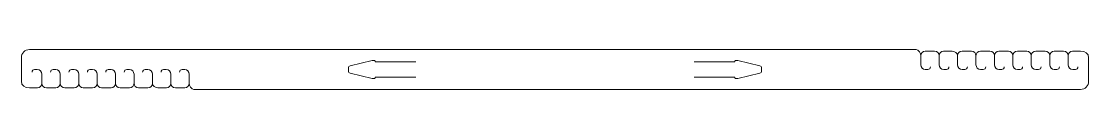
# Model space of a CAD drawing. Header units: inches. Extents: x 0 to 695, y 0 to 26.
import ezdxf

# ---------------------------------------------------------------- set-up
doc = ezdxf.new("R2010")
doc.units = ezdxf.units.IN
doc.header["$MEASUREMENT"] = 0
doc.layers.add('svg845', color=7, linetype='Continuous')

# ---------------------------------------------------------------- blocks, each defined once
blk = doc.blocks.new('block 4')
at = {"layer": 'svg845', "color": 7, "lineweight": 5, "true_color": 0xffffff}
for points, knots in [([(103.02, 11.29), (103.02, 12.2), (103.77, 12.95), (104.68, 12.95), (104.68, 12.95), (106.43, 12.95), (106.43, 12.95), (108.07, 12.95), (109.4, 11.62), (109.4, 9.99), (109.4, 9.99), (109.4, 4.04), (109.4, 4.04), (109.4, 2.42), (110.71, 0.05), (112.33, 0.05), (112.33, 0.05), (689.61, 0.05), (689.61, 0.05), (692.54, 0.05), (694.92, 2.43), (694.92, 5.36), (694.92, 5.36), (694.92, 20.61), (694.92, 20.61), (694.92, 23.54), (692.54, 24.86), (689.61, 24.86), (689.61, 24.86), (684.51, 24.86), (684.51, 24.86), (682.89, 24.86), (681.57, 23.55), (681.57, 21.93)], [0, 0, 0, 0, 1, 1, 1, 2, 2, 2, 3, 3, 3, 4, 4, 4, 5, 5, 5, 6, 6, 6, 7, 7, 7, 8, 8, 8, 9, 9, 9, 10, 10, 10, 11, 11, 11, 11]), ([(7.02, 11.29), (7.02, 12.2), (7.77, 12.95), (8.68, 12.95), (8.68, 12.95), (10.43, 12.95), (10.43, 12.95), (12.07, 12.95), (13.4, 11.62), (13.4, 9.99), (13.4, 9.99), (13.4, 4.04), (13.4, 4.04), (13.4, 2.42), (14.71, 1.11), (16.33, 1.11), (16.33, 1.11), (22.46, 1.11), (22.46, 1.11), (24.08, 1.11), (25.4, 2.42), (25.4, 4.04)], [0, 0, 0, 0, 1, 1, 1, 2, 2, 2, 3, 3, 3, 4, 4, 4, 5, 5, 5, 6, 6, 6, 7, 7, 7, 7]), ([(19.02, 11.29), (19.02, 12.2), (19.77, 12.95), (20.68, 12.95), (20.68, 12.95), (22.43, 12.95), (22.43, 12.95), (24.07, 12.95), (25.4, 11.62), (25.4, 9.99), (25.4, 9.99), (25.4, 4.04), (25.4, 4.04), (25.4, 2.42), (26.71, 1.11), (28.33, 1.11), (28.33, 1.11), (34.46, 1.11), (34.46, 1.11), (36.08, 1.11), (37.4, 2.42), (37.4, 4.04)], [0, 0, 0, 0, 1, 1, 1, 2, 2, 2, 3, 3, 3, 4, 4, 4, 5, 5, 5, 6, 6, 6, 7, 7, 7, 7]), ([(31.02, 11.29), (31.02, 12.2), (31.77, 12.95), (32.68, 12.95), (32.68, 12.95), (34.43, 12.95), (34.43, 12.95), (36.07, 12.95), (37.4, 11.62), (37.4, 9.99), (37.4, 9.99), (37.4, 4.04), (37.4, 4.04), (37.4, 2.42), (38.71, 1.11), (40.33, 1.11), (40.33, 1.11), (46.46, 1.11), (46.46, 1.11), (48.08, 1.11), (49.4, 2.42), (49.4, 4.04)], [0, 0, 0, 0, 1, 1, 1, 2, 2, 2, 3, 3, 3, 4, 4, 4, 5, 5, 5, 6, 6, 6, 7, 7, 7, 7]), ([(43.02, 11.29), (43.02, 12.2), (43.77, 12.95), (44.68, 12.95), (44.68, 12.95), (46.43, 12.95), (46.43, 12.95), (48.07, 12.95), (49.4, 11.62), (49.4, 9.99), (49.4, 9.99), (49.4, 4.04), (49.4, 4.04), (49.4, 2.42), (50.71, 1.11), (52.33, 1.11), (52.33, 1.11), (58.46, 1.11), (58.46, 1.11), (60.08, 1.11), (61.4, 2.42), (61.4, 4.04)], [0, 0, 0, 0, 1, 1, 1, 2, 2, 2, 3, 3, 3, 4, 4, 4, 5, 5, 5, 6, 6, 6, 7, 7, 7, 7]), ([(55.02, 11.29), (55.02, 12.2), (55.77, 12.95), (56.68, 12.95), (56.68, 12.95), (58.43, 12.95), (58.43, 12.95), (60.07, 12.95), (61.4, 11.62), (61.4, 9.99), (61.4, 9.99), (61.4, 4.04), (61.4, 4.04), (61.4, 2.42), (62.71, 1.11), (64.33, 1.11), (64.33, 1.11), (70.46, 1.11), (70.46, 1.11), (72.08, 1.11), (73.4, 2.42), (73.4, 4.04)], [0, 0, 0, 0, 1, 1, 1, 2, 2, 2, 3, 3, 3, 4, 4, 4, 5, 5, 5, 6, 6, 6, 7, 7, 7, 7]), ([(67.02, 11.29), (67.02, 12.2), (67.77, 12.95), (68.68, 12.95), (68.68, 12.95), (70.43, 12.95), (70.43, 12.95), (72.07, 12.95), (73.4, 11.62), (73.4, 9.99), (73.4, 9.99), (73.4, 4.04), (73.4, 4.04), (73.4, 2.42), (74.71, 1.11), (76.33, 1.11), (76.33, 1.11), (82.46, 1.11), (82.46, 1.11), (84.08, 1.11), (85.4, 2.42), (85.4, 4.04)], [0, 0, 0, 0, 1, 1, 1, 2, 2, 2, 3, 3, 3, 4, 4, 4, 5, 5, 5, 6, 6, 6, 7, 7, 7, 7]), ([(79.02, 11.29), (79.02, 12.2), (79.77, 12.95), (80.68, 12.95), (80.68, 12.95), (82.43, 12.95), (82.43, 12.95), (84.07, 12.95), (85.4, 11.62), (85.4, 9.99), (85.4, 9.99), (85.4, 4.04), (85.4, 4.04), (85.4, 2.42), (87.34, 1.11), (88.96, 1.11), (88.96, 1.11), (94.46, 1.11), (94.46, 1.11), (96.08, 1.11), (97.4, 2.42), (97.4, 4.04)], [0, 0, 0, 0, 1, 1, 1, 2, 2, 2, 3, 3, 3, 4, 4, 4, 5, 5, 5, 6, 6, 6, 7, 7, 7, 7]), ([(91.02, 11.29), (91.02, 12.2), (91.77, 12.95), (92.68, 12.95), (92.68, 12.95), (94.43, 12.95), (94.43, 12.95), (96.07, 12.95), (97.4, 11.62), (97.4, 9.99), (97.4, 9.99), (97.4, 4.04), (97.4, 4.04), (97.4, 2.42), (98.71, 1.11), (100.33, 1.11), (100.33, 1.11), (106.46, 1.11), (106.46, 1.11), (108.08, 1.11), (109.4, 2.42), (109.4, 4.04)], [0, 0, 0, 0, 1, 1, 1, 2, 2, 2, 3, 3, 3, 4, 4, 4, 5, 5, 5, 6, 6, 6, 7, 7, 7, 7])]:
    blk.add_open_spline(points, degree=3, knots=knots, dxfattribs=at)
blk = doc.blocks.new('block 3')
at = {"layer": 'svg845', "color": 7, "lineweight": 5, "true_color": 0xffffff}
for points, knots in [([(591.95, 14.69), (591.95, 13.77), (591.21, 13.02), (590.29, 13.02), (590.29, 13.02), (588.54, 13.02), (588.54, 13.02), (586.9, 13.02), (585.57, 14.35), (585.57, 15.99), (585.57, 15.99), (585.57, 21.93), (585.57, 21.93), (585.57, 23.55), (584.26, 25.92), (582.64, 25.92), (582.64, 25.92), (450.56, 25.92), (450.56, 25.92), (450.56, 25.92), (5.36, 25.92), (5.36, 25.92), (2.43, 25.92), (0.05, 23.54), (0.05, 20.61), (0.05, 20.61), (0.05, 5.36), (0.05, 5.36), (0.05, 2.43), (2.43, 1.11), (5.36, 1.11), (5.36, 1.11), (10.46, 1.11), (10.46, 1.11), (12.08, 1.11), (13.4, 2.42), (13.4, 4.04)], [0, 0, 0, 0, 1, 1, 1, 2, 2, 2, 3, 3, 3, 4, 4, 4, 5, 5, 5, 6, 6, 6, 7, 7, 7, 8, 8, 8, 9, 9, 9, 10, 10, 10, 11, 11, 11, 12, 12, 12, 12]), ([(603.95, 14.69), (603.95, 13.77), (603.21, 13.02), (602.29, 13.02), (602.29, 13.02), (600.54, 13.02), (600.54, 13.02), (598.9, 13.02), (597.57, 14.35), (597.57, 15.99), (597.57, 15.99), (597.57, 21.93), (597.57, 21.93), (597.57, 23.55), (596.26, 24.86), (594.64, 24.86), (594.64, 24.86), (588.51, 24.86), (588.51, 24.86), (586.89, 24.86), (585.57, 23.55), (585.57, 21.93)], [0, 0, 0, 0, 1, 1, 1, 2, 2, 2, 3, 3, 3, 4, 4, 4, 5, 5, 5, 6, 6, 6, 7, 7, 7, 7]), ([(615.95, 14.69), (615.95, 13.77), (615.21, 13.02), (614.29, 13.02), (614.29, 13.02), (612.54, 13.02), (612.54, 13.02), (610.9, 13.02), (609.57, 14.35), (609.57, 15.99), (609.57, 15.99), (609.57, 21.93), (609.57, 21.93), (609.57, 23.55), (607.63, 24.86), (606.01, 24.86), (606.01, 24.86), (600.51, 24.86), (600.51, 24.86), (598.89, 24.86), (597.57, 23.55), (597.57, 21.93)], [0, 0, 0, 0, 1, 1, 1, 2, 2, 2, 3, 3, 3, 4, 4, 4, 5, 5, 5, 6, 6, 6, 7, 7, 7, 7]), ([(627.95, 14.69), (627.95, 13.77), (627.21, 13.02), (626.29, 13.02), (626.29, 13.02), (624.54, 13.02), (624.54, 13.02), (622.9, 13.02), (621.57, 14.35), (621.57, 15.99), (621.57, 15.99), (621.57, 21.93), (621.57, 21.93), (621.57, 23.55), (620.26, 24.86), (618.64, 24.86), (618.64, 24.86), (612.51, 24.86), (612.51, 24.86), (610.89, 24.86), (609.57, 23.55), (609.57, 21.93)], [0, 0, 0, 0, 1, 1, 1, 2, 2, 2, 3, 3, 3, 4, 4, 4, 5, 5, 5, 6, 6, 6, 7, 7, 7, 7]), ([(639.95, 14.69), (639.95, 13.77), (639.21, 13.02), (638.29, 13.02), (638.29, 13.02), (636.54, 13.02), (636.54, 13.02), (634.9, 13.02), (633.57, 14.35), (633.57, 15.99), (633.57, 15.99), (633.57, 21.93), (633.57, 21.93), (633.57, 23.55), (632.26, 24.86), (630.64, 24.86), (630.64, 24.86), (624.51, 24.86), (624.51, 24.86), (622.89, 24.86), (621.57, 23.55), (621.57, 21.93)], [0, 0, 0, 0, 1, 1, 1, 2, 2, 2, 3, 3, 3, 4, 4, 4, 5, 5, 5, 6, 6, 6, 7, 7, 7, 7]), ([(651.95, 14.69), (651.95, 13.77), (651.21, 13.02), (650.29, 13.02), (650.29, 13.02), (648.54, 13.02), (648.54, 13.02), (646.9, 13.02), (645.57, 14.35), (645.57, 15.99), (645.57, 15.99), (645.57, 21.93), (645.57, 21.93), (645.57, 23.55), (644.26, 24.86), (642.64, 24.86), (642.64, 24.86), (636.51, 24.86), (636.51, 24.86), (634.89, 24.86), (633.57, 23.55), (633.57, 21.93)], [0, 0, 0, 0, 1, 1, 1, 2, 2, 2, 3, 3, 3, 4, 4, 4, 5, 5, 5, 6, 6, 6, 7, 7, 7, 7]), ([(663.95, 14.69), (663.95, 13.77), (663.21, 13.02), (662.29, 13.02), (662.29, 13.02), (660.54, 13.02), (660.54, 13.02), (658.9, 13.02), (657.57, 14.35), (657.57, 15.99), (657.57, 15.99), (657.57, 21.93), (657.57, 21.93), (657.57, 23.55), (656.26, 24.86), (654.64, 24.86), (654.64, 24.86), (648.51, 24.86), (648.51, 24.86), (646.89, 24.86), (645.57, 23.55), (645.57, 21.93)], [0, 0, 0, 0, 1, 1, 1, 2, 2, 2, 3, 3, 3, 4, 4, 4, 5, 5, 5, 6, 6, 6, 7, 7, 7, 7]), ([(675.95, 14.69), (675.95, 13.77), (675.21, 13.02), (674.29, 13.02), (674.29, 13.02), (672.54, 13.02), (672.54, 13.02), (670.9, 13.02), (669.57, 14.35), (669.57, 15.99), (669.57, 15.99), (669.57, 21.93), (669.57, 21.93), (669.57, 23.55), (668.26, 24.86), (666.64, 24.86), (666.64, 24.86), (660.51, 24.86), (660.51, 24.86), (658.89, 24.86), (657.57, 23.55), (657.57, 21.93)], [0, 0, 0, 0, 1, 1, 1, 2, 2, 2, 3, 3, 3, 4, 4, 4, 5, 5, 5, 6, 6, 6, 7, 7, 7, 7]), ([(687.95, 14.69), (687.95, 13.77), (687.21, 13.02), (686.29, 13.02), (686.29, 13.02), (684.54, 13.02), (684.54, 13.02), (682.9, 13.02), (681.57, 14.35), (681.57, 15.99), (681.57, 15.99), (681.57, 21.93), (681.57, 21.93), (681.57, 23.55), (680.26, 24.86), (678.64, 24.86), (678.64, 24.86), (672.51, 24.86), (672.51, 24.86), (670.89, 24.86), (669.57, 23.55), (669.57, 21.93)], [0, 0, 0, 0, 1, 1, 1, 2, 2, 2, 3, 3, 3, 4, 4, 4, 5, 5, 5, 6, 6, 6, 7, 7, 7, 7]), ([(256.81, 17.94), (256.81, 17.94), (256.81, 17.97), (256.81, 17.97), (256.81, 17.97), (230.58, 17.97), (230.58, 17.97), (230.43, 17.97), (230.31, 18.09), (230.31, 18.23), (230.31, 18.23), (230.31, 18.61), (230.31, 18.61), (230.31, 18.68), (230.28, 18.75), (230.23, 18.8), (230.18, 18.85), (230.1, 18.88), (230.03, 18.88), (230.03, 18.88), (228.53, 18.78), (228.53, 18.78), (228.53, 18.78), (214.1, 15.45), (214.1, 15.45), (213.42, 15.29), (212.94, 14.69), (212.94, 13.98), (212.94, 13.98), (212.94, 11.99), (212.94, 11.99), (212.94, 11.29), (213.42, 10.68), (214.1, 10.52), (214.1, 10.52), (228.53, 7.19), (228.53, 7.19), (228.53, 7.19), (230.03, 7.1), (230.03, 7.1), (230.1, 7.09), (230.18, 7.12), (230.23, 7.17), (230.28, 7.22), (230.31, 7.29), (230.31, 7.37), (230.31, 7.37), (230.31, 7.74), (230.31, 7.74), (230.31, 7.88), (230.43, 8), (230.58, 8), (230.58, 8), (256.81, 8), (256.81, 8)], [0, 0, 0, 0, 1, 1, 1, 2, 2, 2, 3, 3, 3, 4, 4, 4, 5, 5, 5, 6, 6, 6, 7, 7, 7, 8, 8, 8, 9, 9, 9, 10, 10, 10, 11, 11, 11, 12, 12, 12, 13, 13, 13, 14, 14, 14, 15, 15, 15, 16, 16, 16, 17, 17, 17, 18, 18, 18, 18]), ([(438.16, 8), (438.16, 8), (464.39, 8), (464.39, 8), (464.54, 8), (464.66, 7.88), (464.66, 7.74), (464.66, 7.74), (464.66, 7.37), (464.66, 7.37), (464.66, 7.29), (464.69, 7.22), (464.74, 7.17), (464.8, 7.12), (464.87, 7.09), (464.94, 7.1), (464.94, 7.1), (466.44, 7.19), (466.44, 7.19), (466.44, 7.19), (480.87, 10.52), (480.87, 10.52), (481.55, 10.68), (482.03, 11.29), (482.03, 11.99), (482.03, 11.99), (482.03, 13.98), (482.03, 13.98), (482.03, 14.69), (481.55, 15.29), (480.87, 15.45), (480.87, 15.45), (466.44, 18.78), (466.44, 18.78), (466.44, 18.78), (464.94, 18.88), (464.94, 18.88), (464.87, 18.88), (464.8, 18.85), (464.74, 18.8), (464.69, 18.75), (464.66, 18.68), (464.66, 18.61), (464.66, 18.61), (464.66, 18.23), (464.66, 18.23), (464.66, 18.09), (464.54, 17.97), (464.39, 17.97), (464.39, 17.97), (438.16, 17.97), (438.16, 17.97)], [0, 0, 0, 0, 1, 1, 1, 2, 2, 2, 3, 3, 3, 4, 4, 4, 5, 5, 5, 6, 6, 6, 7, 7, 7, 8, 8, 8, 9, 9, 9, 10, 10, 10, 11, 11, 11, 12, 12, 12, 13, 13, 13, 14, 14, 14, 15, 15, 15, 16, 16, 16, 17, 17, 17, 17])]:
    blk.add_open_spline(points, degree=3, knots=knots, dxfattribs=at)
at = {"layer": 'svg845'}
blk.add_blockref('block 4', (0, 0), dxfattribs=at)

msp = doc.modelspace()

# ---------------------------------------------------------------- block references
at = {"layer": 'svg845'}
msp.add_blockref('block 3', (0, 0), dxfattribs=at)

doc.saveas('drawing.dxf')
